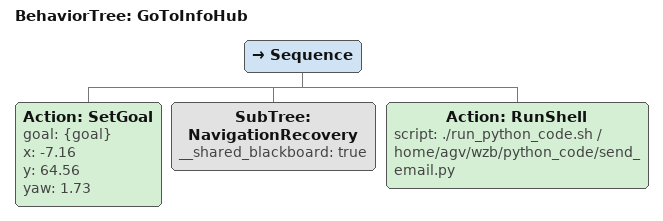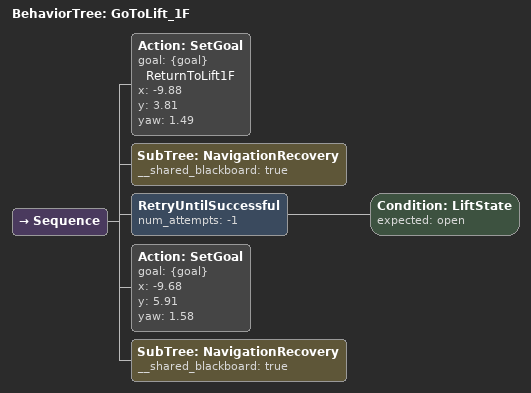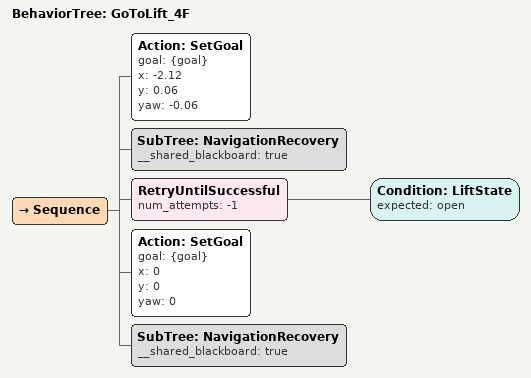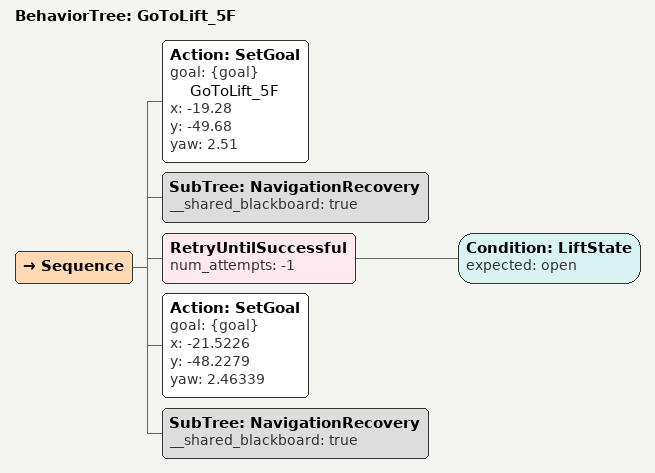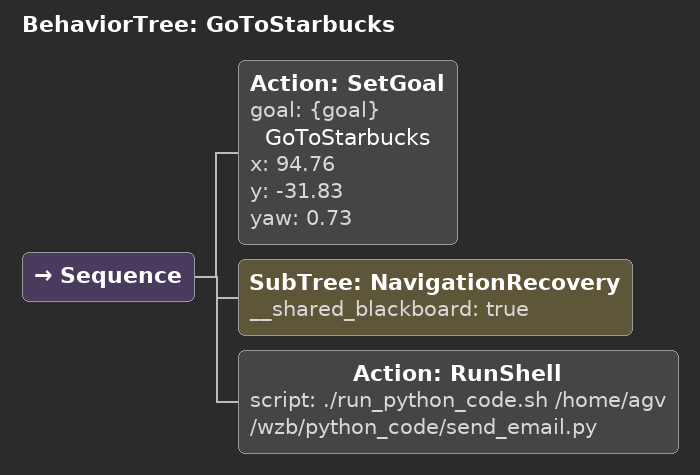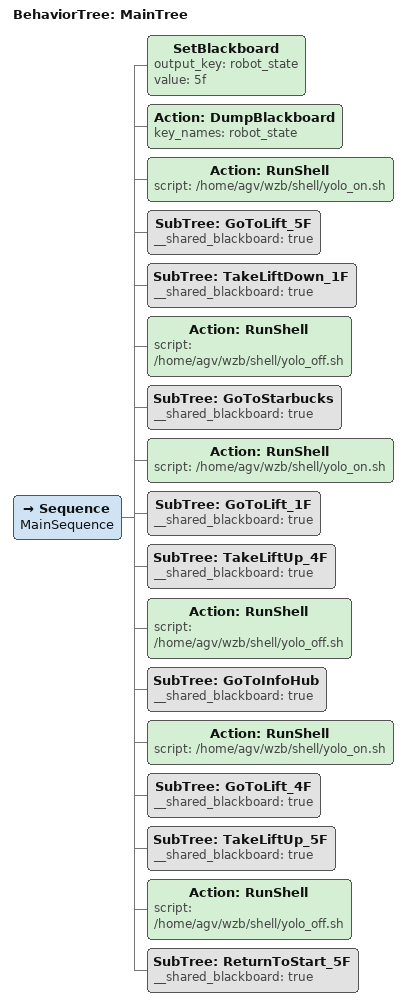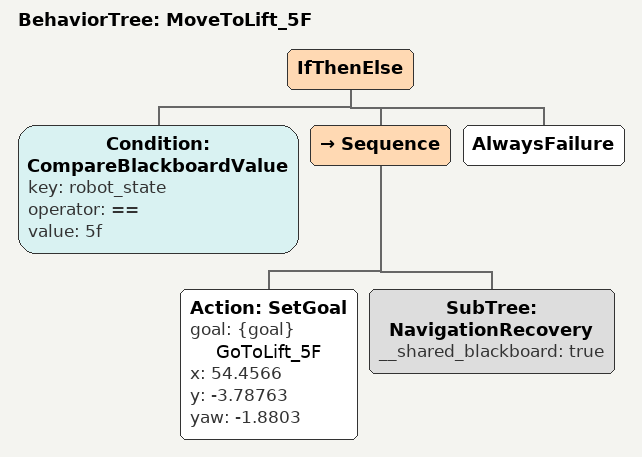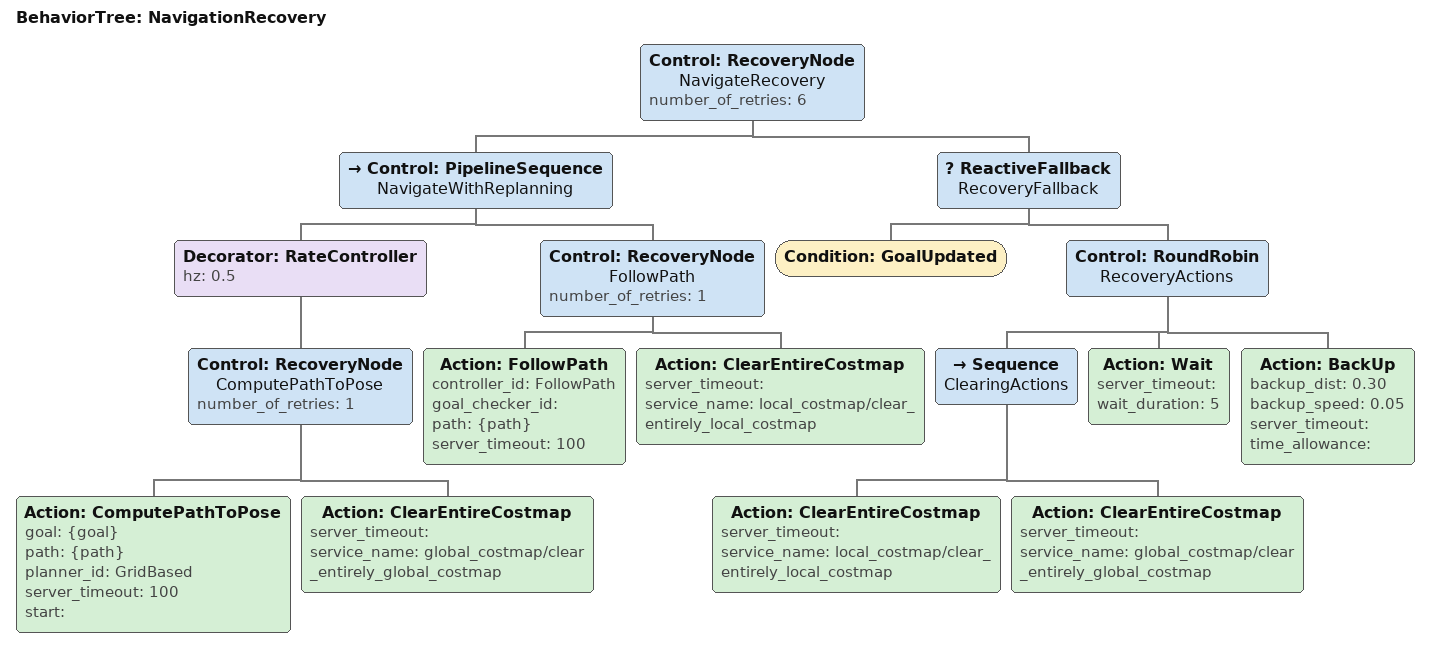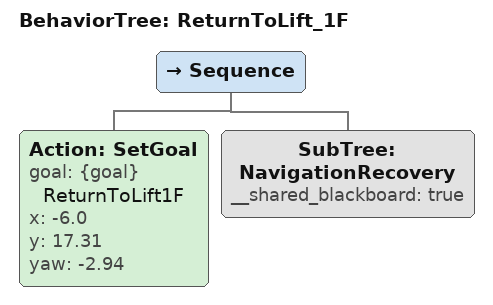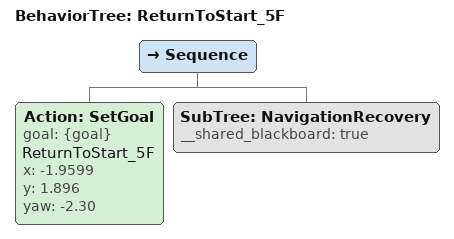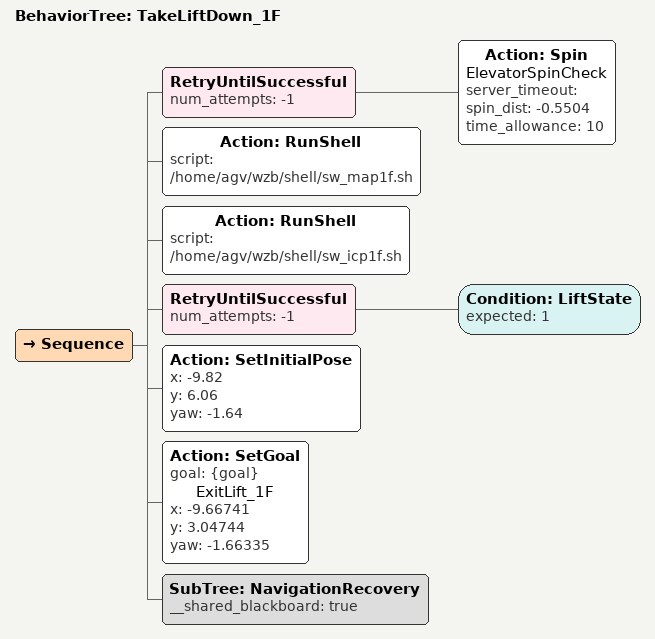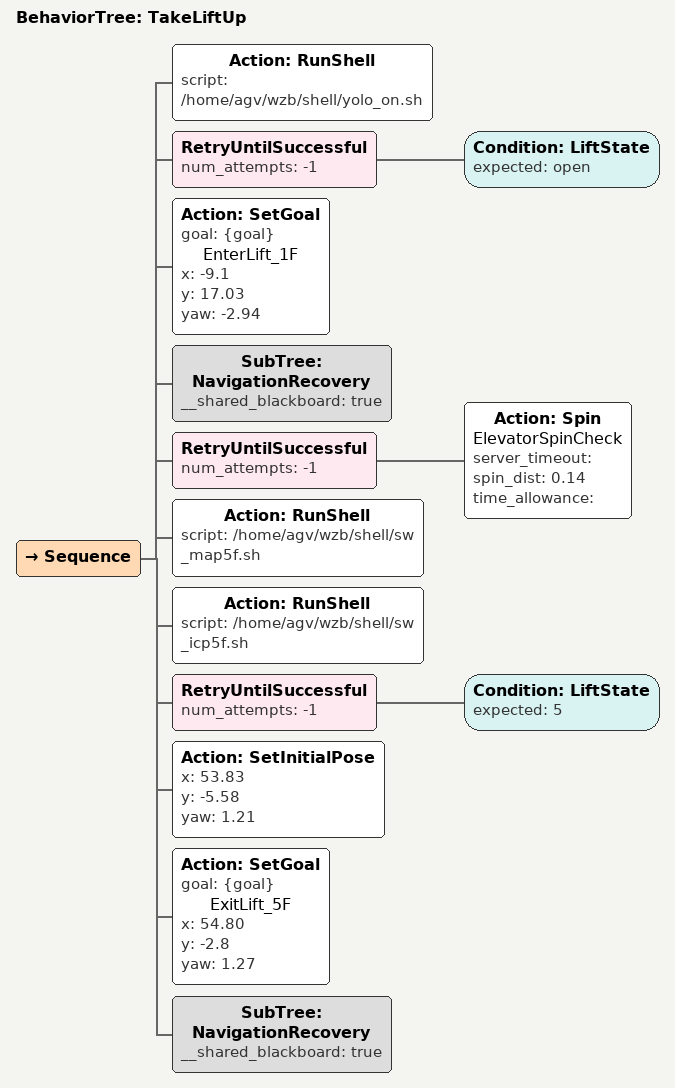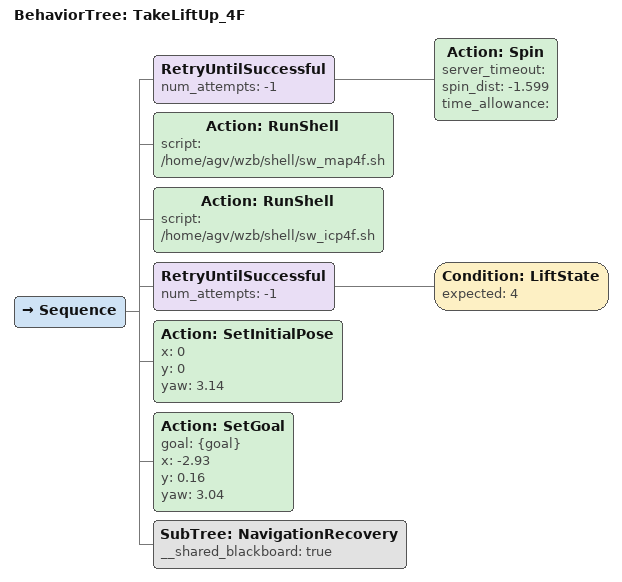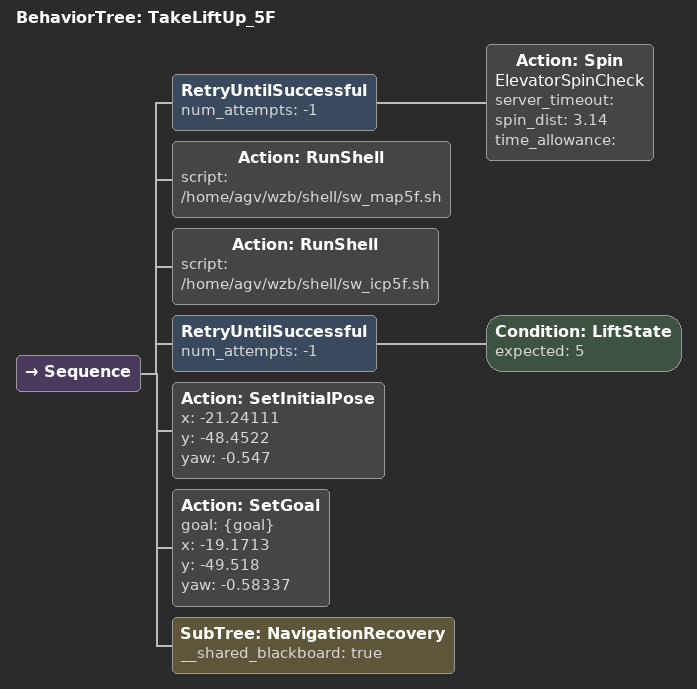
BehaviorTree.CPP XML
<?xml version="1.0"?>
<root main_tree_to_execute="MainTree">
    <BehaviorTree ID="GoToInfoHub">
        <Sequence>
            <Action ID="SetGoal" goal="{goal}" x="-7.16" y="64.56" yaw="1.73"/>
            <SubTree ID="NavigationRecovery" __shared_blackboard="true"/>
            <Action ID="RunShell" script="./run_python_code.sh /home/agv/wzb/python_code/send_email.py"/>
        </Sequence>
    </BehaviorTree>
    <BehaviorTree ID="GoToLift_1F">
        <Sequence>
            <Action ID="SetGoal" goal="{goal}" name="ReturnToLift1F" x="-9.88" y="3.81" yaw="1.49"/>
            <SubTree ID="NavigationRecovery" __shared_blackboard="true"/>
            <RetryUntilSuccessful num_attempts="-1">
                <Condition ID="LiftState" expected="open"/>
            </RetryUntilSuccessful>
            <Action ID="SetGoal" goal="{goal}" x="-9.68" y="5.91" yaw="1.58"/>
            <SubTree ID="NavigationRecovery" __shared_blackboard="true"/>
        </Sequence>
    </BehaviorTree>
    <BehaviorTree ID="GoToLift_4F">
        <Sequence>
            <Action ID="SetGoal" goal="{goal}" x="-2.12" y="0.06" yaw="-0.06"/>
            <SubTree ID="NavigationRecovery" __shared_blackboard="true"/>
            <RetryUntilSuccessful num_attempts="-1">
                <Condition ID="LiftState" expected="open"/>
            </RetryUntilSuccessful>
            <Action ID="SetGoal" goal="{goal}" x="0" y="0" yaw="0"/>
            <SubTree ID="NavigationRecovery" __shared_blackboard="true"/>
        </Sequence>
    </BehaviorTree>
    <BehaviorTree ID="GoToLift_5F">
        <Sequence>
            <Action ID="SetGoal" goal="{goal}" name="GoToLift_5F" x="-19.28" y="-49.68" yaw="2.51"/>
            <SubTree ID="NavigationRecovery" __shared_blackboard="true"/>
            <RetryUntilSuccessful num_attempts="-1">
                <Condition ID="LiftState" expected="open"/>
            </RetryUntilSuccessful>
            <Action ID="SetGoal" goal="{goal}" x="-21.5226" y="-48.2279" yaw="2.46339"/>
            <SubTree ID="NavigationRecovery" __shared_blackboard="true"/>
        </Sequence>
    </BehaviorTree>
    <BehaviorTree ID="GoToStarbucks">
        <Sequence>
            <Action ID="SetGoal" goal="{goal}" name="GoToStarbucks" x="94.76" y="-31.83" yaw="0.73"/>
            <SubTree ID="NavigationRecovery" __shared_blackboard="true"/>
            <Action ID="RunShell" script="./run_python_code.sh /home/agv/wzb/python_code/send_email.py"/>
        </Sequence>
    </BehaviorTree>
    <BehaviorTree ID="MainTree">
        <Sequence name="MainSequence">
            <SetBlackboard output_key="robot_state" value="5f"/>
            <Action ID="DumpBlackboard" key_names="robot_state"/>
            <Action ID="RunShell" script="/home/agv/wzb/shell/yolo_on.sh"/>
            <SubTree ID="GoToLift_5F" __shared_blackboard="true"/>
            <SubTree ID="TakeLiftDown_1F" __shared_blackboard="true"/>
            <Action ID="RunShell" script="/home/agv/wzb/shell/yolo_off.sh"/>
            <SubTree ID="GoToStarbucks" __shared_blackboard="true"/>
            <Action ID="RunShell" script="/home/agv/wzb/shell/yolo_on.sh"/>
            <SubTree ID="GoToLift_1F" __shared_blackboard="true"/>
            <SubTree ID="TakeLiftUp_4F" __shared_blackboard="true"/>
            <Action ID="RunShell" script="/home/agv/wzb/shell/yolo_off.sh"/>
            <SubTree ID="GoToInfoHub" __shared_blackboard="true"/>
            <Action ID="RunShell" script="/home/agv/wzb/shell/yolo_on.sh"/>
            <SubTree ID="GoToLift_4F" __shared_blackboard="true"/>
            <SubTree ID="TakeLiftUp_5F" __shared_blackboard="true"/>
            <Action ID="RunShell" script="/home/agv/wzb/shell/yolo_off.sh"/>
            <SubTree ID="ReturnToStart_5F" __shared_blackboard="true"/>
        </Sequence>
    </BehaviorTree>
    <BehaviorTree ID="MoveToLift_5F">
        <IfThenElse>
            <Condition ID="CompareBlackboardValue" key="robot_state" operator="==" value="5f"/>
            <Sequence>
                <Action ID="SetGoal" goal="{goal}" name="GoToLift_5F" x="54.4566" y="-3.78763" yaw="-1.8803"/>
                <SubTree ID="NavigationRecovery" __shared_blackboard="true"/>
            </Sequence>
            <AlwaysFailure/>
        </IfThenElse>
    </BehaviorTree>
    <BehaviorTree ID="NavigationRecovery">
        <Control ID="RecoveryNode" name="NavigateRecovery" number_of_retries="6">
            <Control ID="PipelineSequence" name="NavigateWithReplanning">
                <Decorator ID="RateController" hz="0.5">
                    <Control ID="RecoveryNode" name="ComputePathToPose" number_of_retries="1">
                        <Action ID="ComputePathToPose" goal="{goal}" path="{path}" planner_id="GridBased" server_timeout="100" start=""/>
                        <Action ID="ClearEntireCostmap" server_timeout="" service_name="global_costmap/clear_entirely_global_costmap"/>
                    </Control>
                </Decorator>
                <Control ID="RecoveryNode" name="FollowPath" number_of_retries="1">
                    <Action ID="FollowPath" controller_id="FollowPath" goal_checker_id="" path="{path}" server_timeout="100"/>
                    <Action ID="ClearEntireCostmap" server_timeout="" service_name="local_costmap/clear_entirely_local_costmap"/>
                </Control>
            </Control>
            <ReactiveFallback name="RecoveryFallback">
                <Condition ID="GoalUpdated"/>
                <Control ID="RoundRobin" name="RecoveryActions">
                    <Sequence name="ClearingActions">
                        <Action ID="ClearEntireCostmap" server_timeout="" service_name="local_costmap/clear_entirely_local_costmap"/>
                        <Action ID="ClearEntireCostmap" server_timeout="" service_name="global_costmap/clear_entirely_global_costmap"/>
                    </Sequence>
                    <Action ID="Wait" server_timeout="" wait_duration="5"/>
                    <Action ID="BackUp" backup_dist="0.30" backup_speed="0.05" server_timeout="" time_allowance=""/>
                </Control>
            </ReactiveFallback>
        </Control>
    </BehaviorTree>
    <BehaviorTree ID="ReturnToLift_1F">
        <Sequence>
            <Action ID="SetGoal" goal="{goal}" name="ReturnToLift1F" x="-6.0" y="17.31" yaw="-2.94"/>
            <SubTree ID="NavigationRecovery" __shared_blackboard="true"/>
        </Sequence>
    </BehaviorTree>
    <BehaviorTree ID="ReturnToStart_5F">
        <Sequence>
            <Action ID="SetGoal" goal="{goal}" name="ReturnToStart_5F" x="-1.9599" y="1.896" yaw="-2.30"/>
            <SubTree ID="NavigationRecovery" __shared_blackboard="true"/>
        </Sequence>
    </BehaviorTree>
    <BehaviorTree ID="TakeLiftDown_1F">
        <Sequence>
            <RetryUntilSuccessful num_attempts="-1">
                <Action ID="Spin" name="ElevatorSpinCheck" server_timeout="" spin_dist="-0.5504" time_allowance="10"/>
            </RetryUntilSuccessful>
            <Action ID="RunShell" script="/home/agv/wzb/shell/sw_map1f.sh"/>
            <Action ID="RunShell" script="/home/agv/wzb/shell/sw_icp1f.sh"/>
            <RetryUntilSuccessful num_attempts="-1">
                <Condition ID="LiftState" expected="1"/>
            </RetryUntilSuccessful>
            <Action ID="SetInitialPose" x="-9.82" y="6.06" yaw="-1.64"/>
            <Action ID="SetGoal" goal="{goal}" name="ExitLift_1F" x="-9.66741" y="3.04744" yaw="-1.66335"/>
            <SubTree ID="NavigationRecovery" __shared_blackboard="true"/>
        </Sequence>
    </BehaviorTree>
    <BehaviorTree ID="TakeLiftUp">
        <Sequence>
            <Action ID="RunShell" script="/home/agv/wzb/shell/yolo_on.sh"/>
            <RetryUntilSuccessful num_attempts="-1">
                <Condition ID="LiftState" expected="open"/>
            </RetryUntilSuccessful>
            <Action ID="SetGoal" goal="{goal}" name="EnterLift_1F" x="-9.1" y="17.03" yaw="-2.94"/>
            <SubTree ID="NavigationRecovery" __shared_blackboard="true"/>
            <RetryUntilSuccessful num_attempts="-1">
                <Action ID="Spin" name="ElevatorSpinCheck" server_timeout="" spin_dist="0.14" time_allowance=""/>
            </RetryUntilSuccessful>
            <Action ID="RunShell" script="/home/agv/wzb/shell/sw_map5f.sh"/>
            <Action ID="RunShell" script="/home/agv/wzb/shell/sw_icp5f.sh"/>
            <RetryUntilSuccessful num_attempts="-1">
                <Condition ID="LiftState" expected="5"/>
            </RetryUntilSuccessful>
            <Action ID="SetInitialPose" x="53.83" y="-5.58" yaw="1.21"/>
            <Action ID="SetGoal" goal="{goal}" name="ExitLift_5F" x="54.80" y="-2.8" yaw="1.27"/>
            <SubTree ID="NavigationRecovery" __shared_blackboard="true"/>
        </Sequence>
    </BehaviorTree>
    <BehaviorTree ID="TakeLiftUp_4F">
        <Sequence>
            <RetryUntilSuccessful num_attempts="-1">
                <Action ID="Spin" server_timeout="" spin_dist="-1.599" time_allowance=""/>
            </RetryUntilSuccessful>
            <Action ID="RunShell" script="/home/agv/wzb/shell/sw_map4f.sh"/>
            <Action ID="RunShell" script="/home/agv/wzb/shell/sw_icp4f.sh"/>
            <RetryUntilSuccessful num_attempts="-1">
                <Condition ID="LiftState" expected="4"/>
            </RetryUntilSuccessful>
            <Action ID="SetInitialPose" x="0" y="0" yaw="3.14"/>
            <Action ID="SetGoal" goal="{goal}" x="-2.93" y="0.16" yaw="3.04"/>
            <SubTree ID="NavigationRecovery" __shared_blackboard="true"/>
        </Sequence>
    </BehaviorTree>
    <BehaviorTree ID="TakeLiftUp_5F">
        <Sequence>
            <RetryUntilSuccessful num_attempts="-1">
                <Action ID="Spin" name="ElevatorSpinCheck" server_timeout="" spin_dist="3.14" time_allowance=""/>
            </RetryUntilSuccessful>
            <Action ID="RunShell" script="/home/agv/wzb/shell/sw_map5f.sh"/>
            <Action ID="RunShell" script="/home/agv/wzb/shell/sw_icp5f.sh"/>
            <RetryUntilSuccessful num_attempts="-1">
                <Condition ID="LiftState" expected="5"/>
            </RetryUntilSuccessful>
            <Action ID="SetInitialPose" x="-21.24111" y="-48.4522" yaw="-0.547"/>
            <Action ID="SetGoal" goal="{goal}" x="-19.1713" y="-49.518" yaw="-0.58337"/>
            <SubTree ID="NavigationRecovery" __shared_blackboard="true"/>
        </Sequence>
    </BehaviorTree>
</root>
